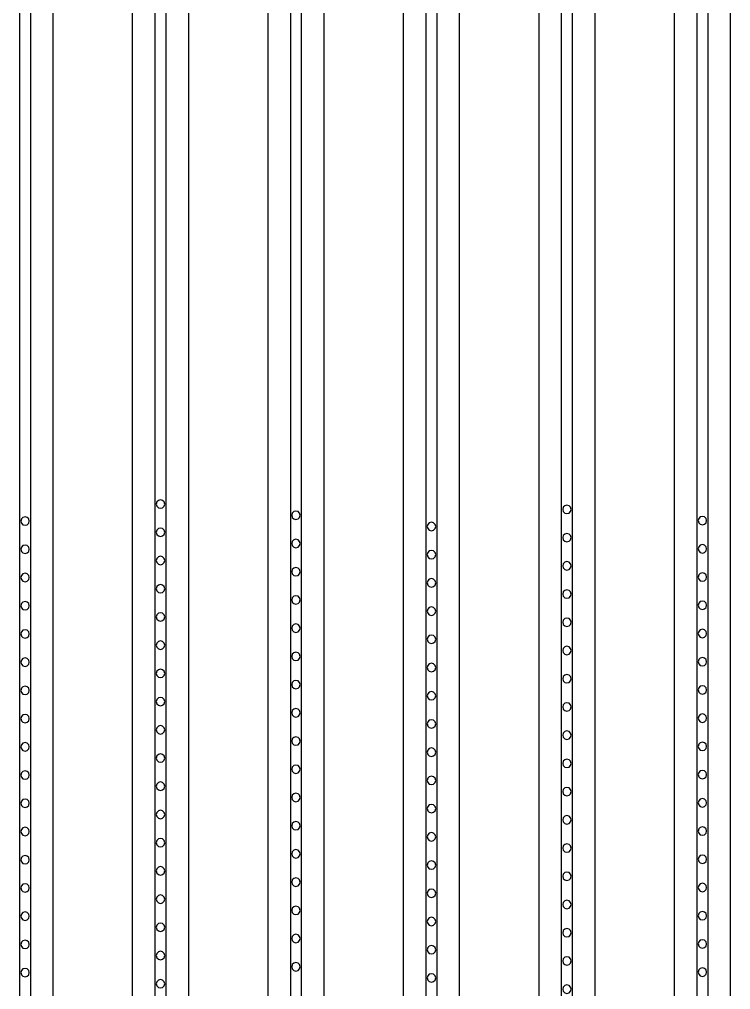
# Model space of a CAD drawing. Header units: metres. Extents: x -1805 to 1655, y -683 to 39617.
# Drawn here: x -390 to -264, y 3961.7 to 4133.7 of the extents above; entities that cross this region are included whole.
import ezdxf

# ---------------------------------------------------------------- set-up
doc = ezdxf.new("R2010")
doc.units = ezdxf.units.M
for name, color, linetype in [('Etching', 5, 'CONTINUOUS'), ('IONP', 7, 'CONTINUOUS'), ('Metal', 4, 'CONTINUOUS')]:
    doc.layers.add(name, color=color, linetype=linetype)

msp = doc.modelspace()

# ---------------------------------------------------------------- linework, layer by layer
at = {"layer": 'Etching'}
for points in [[(-384, 1922.4), (-384, 9134.24)], [(-370, 9134.24), (-370, 1795.42)], [(-360, 1795.42), (-360, 9134.24)], [(-346, 9134.24), (-346, 1668.44)], [(-336, 1668.44), (-336, 9134.24)], [(-322, 9134.24), (-322, 1541.45)], [(-312, 1541.45), (-312, 9134.24)], [(-298, 9134.24), (-298, 1414.47)], [(-288, 1414.47), (-288, 9134.24)], [(-274, 9134.24), (-274, 1287.48)], [(-264, 1287.48), (-264, 9134.24)]]:
    msp.add_lwpolyline(points, dxfattribs=at)
at = {"layer": 'IONP'}
for points in [[(-364.25, 4047.78), (-364.35, 4048.15), (-364.62, 4048.43), (-365, 4048.53), (-365.38, 4048.43), (-365.65, 4048.15), (-365.75, 4047.78), (-365.65, 4047.4), (-365.38, 4047.13), (-365, 4047.03), (-364.62, 4047.13), (-364.35, 4047.4), (-364.25, 4047.78)], [(-292.25, 4046.83), (-292.35, 4047.2), (-292.62, 4047.47), (-293, 4047.58), (-293.38, 4047.47), (-293.65, 4047.2), (-293.75, 4046.83), (-293.65, 4046.45), (-293.38, 4046.18), (-293, 4046.08), (-292.62, 4046.18), (-292.35, 4046.45), (-292.25, 4046.83)], [(-388.25, 4044.76), (-388.35, 4045.14), (-388.62, 4045.41), (-389, 4045.51), (-389.38, 4045.41), (-389.65, 4045.14), (-389.75, 4044.76), (-389.65, 4044.39), (-389.38, 4044.11), (-389, 4044.01), (-388.62, 4044.11), (-388.35, 4044.39), (-388.25, 4044.76)], [(-340.25, 4045.79), (-340.35, 4046.17), (-340.62, 4046.44), (-341, 4046.54), (-341.38, 4046.44), (-341.65, 4046.17), (-341.75, 4045.79), (-341.65, 4045.42), (-341.38, 4045.14), (-341, 4045.04), (-340.62, 4045.14), (-340.35, 4045.42), (-340.25, 4045.79)], [(-268.25, 4044.84), (-268.35, 4045.22), (-268.62, 4045.49), (-269, 4045.59), (-269.38, 4045.49), (-269.65, 4045.22), (-269.75, 4044.84), (-269.65, 4044.47), (-269.38, 4044.19), (-269, 4044.09), (-268.62, 4044.19), (-268.35, 4044.47), (-268.25, 4044.84)], [(-364.25, 4042.78), (-364.35, 4043.15), (-364.62, 4043.43), (-365, 4043.53), (-365.38, 4043.43), (-365.65, 4043.15), (-365.75, 4042.78), (-365.65, 4042.4), (-365.38, 4042.13), (-365, 4042.03), (-364.62, 4042.13), (-364.35, 4042.4), (-364.25, 4042.78)], [(-316.25, 4043.81), (-316.35, 4044.18), (-316.62, 4044.46), (-317, 4044.56), (-317.38, 4044.46), (-317.65, 4044.18), (-317.75, 4043.81), (-317.65, 4043.43), (-317.38, 4043.16), (-317, 4043.06), (-316.62, 4043.16), (-316.35, 4043.43), (-316.25, 4043.81)], [(-340.25, 4040.79), (-340.35, 4041.17), (-340.62, 4041.44), (-341, 4041.54), (-341.38, 4041.44), (-341.65, 4041.17), (-341.75, 4040.79), (-341.65, 4040.42), (-341.38, 4040.14), (-341, 4040.04), (-340.62, 4040.14), (-340.35, 4040.42), (-340.25, 4040.79)], [(-292.25, 4041.83), (-292.35, 4042.2), (-292.62, 4042.47), (-293, 4042.58), (-293.38, 4042.47), (-293.65, 4042.2), (-293.75, 4041.83), (-293.65, 4041.45), (-293.38, 4041.18), (-293, 4041.08), (-292.62, 4041.18), (-292.35, 4041.45), (-292.25, 4041.83)], [(-388.25, 4039.76), (-388.35, 4040.14), (-388.62, 4040.41), (-389, 4040.51), (-389.38, 4040.41), (-389.65, 4040.14), (-389.75, 4039.76), (-389.65, 4039.39), (-389.38, 4039.11), (-389, 4039.01), (-388.62, 4039.11), (-388.35, 4039.39), (-388.25, 4039.76)], [(-268.25, 4039.84), (-268.35, 4040.22), (-268.62, 4040.49), (-269, 4040.59), (-269.38, 4040.49), (-269.65, 4040.22), (-269.75, 4039.84), (-269.65, 4039.47), (-269.38, 4039.19), (-269, 4039.09), (-268.62, 4039.19), (-268.35, 4039.47), (-268.25, 4039.84)], [(-364.25, 4037.78), (-364.35, 4038.15), (-364.62, 4038.43), (-365, 4038.53), (-365.38, 4038.43), (-365.65, 4038.15), (-365.75, 4037.78), (-365.65, 4037.4), (-365.38, 4037.13), (-365, 4037.03), (-364.62, 4037.13), (-364.35, 4037.4), (-364.25, 4037.78)], [(-316.25, 4038.81), (-316.35, 4039.18), (-316.62, 4039.46), (-317, 4039.56), (-317.38, 4039.46), (-317.65, 4039.18), (-317.75, 4038.81), (-317.65, 4038.43), (-317.38, 4038.16), (-317, 4038.06), (-316.62, 4038.16), (-316.35, 4038.43), (-316.25, 4038.81)], [(-340.25, 4035.79), (-340.35, 4036.17), (-340.62, 4036.44), (-341, 4036.54), (-341.38, 4036.44), (-341.65, 4036.17), (-341.75, 4035.79), (-341.65, 4035.42), (-341.38, 4035.14), (-341, 4035.04), (-340.62, 4035.14), (-340.35, 4035.42), (-340.25, 4035.79)], [(-292.25, 4036.83), (-292.35, 4037.2), (-292.62, 4037.47), (-293, 4037.58), (-293.38, 4037.47), (-293.65, 4037.2), (-293.75, 4036.83), (-293.65, 4036.45), (-293.38, 4036.18), (-293, 4036.08), (-292.62, 4036.18), (-292.35, 4036.45), (-292.25, 4036.83)], [(-388.25, 4034.76), (-388.35, 4035.14), (-388.62, 4035.41), (-389, 4035.51), (-389.38, 4035.41), (-389.65, 4035.14), (-389.75, 4034.76), (-389.65, 4034.39), (-389.38, 4034.11), (-389, 4034.01), (-388.62, 4034.11), (-388.35, 4034.39), (-388.25, 4034.76)], [(-268.25, 4034.84), (-268.35, 4035.22), (-268.62, 4035.49), (-269, 4035.59), (-269.38, 4035.49), (-269.65, 4035.22), (-269.75, 4034.84), (-269.65, 4034.47), (-269.38, 4034.19), (-269, 4034.09), (-268.62, 4034.19), (-268.35, 4034.47), (-268.25, 4034.84)], [(-364.25, 4032.78), (-364.35, 4033.15), (-364.62, 4033.43), (-365, 4033.53), (-365.38, 4033.43), (-365.65, 4033.15), (-365.75, 4032.78), (-365.65, 4032.4), (-365.38, 4032.13), (-365, 4032.03), (-364.62, 4032.13), (-364.35, 4032.4), (-364.25, 4032.78)], [(-316.25, 4033.81), (-316.35, 4034.18), (-316.62, 4034.46), (-317, 4034.56), (-317.38, 4034.46), (-317.65, 4034.18), (-317.75, 4033.81), (-317.65, 4033.43), (-317.38, 4033.16), (-317, 4033.06), (-316.62, 4033.16), (-316.35, 4033.43), (-316.25, 4033.81)], [(-340.25, 4030.79), (-340.35, 4031.17), (-340.62, 4031.44), (-341, 4031.54), (-341.38, 4031.44), (-341.65, 4031.17), (-341.75, 4030.79), (-341.65, 4030.42), (-341.38, 4030.14), (-341, 4030.04), (-340.62, 4030.14), (-340.35, 4030.42), (-340.25, 4030.79)], [(-292.25, 4031.83), (-292.35, 4032.2), (-292.62, 4032.47), (-293, 4032.58), (-293.38, 4032.47), (-293.65, 4032.2), (-293.75, 4031.83), (-293.65, 4031.45), (-293.38, 4031.18), (-293, 4031.08), (-292.62, 4031.18), (-292.35, 4031.45), (-292.25, 4031.83)], [(-388.25, 4029.76), (-388.35, 4030.14), (-388.62, 4030.41), (-389, 4030.51), (-389.38, 4030.41), (-389.65, 4030.14), (-389.75, 4029.76), (-389.65, 4029.39), (-389.38, 4029.11), (-389, 4029.01), (-388.62, 4029.11), (-388.35, 4029.39), (-388.25, 4029.76)], [(-316.25, 4028.81), (-316.35, 4029.18), (-316.62, 4029.46), (-317, 4029.56), (-317.38, 4029.46), (-317.65, 4029.18), (-317.75, 4028.81), (-317.65, 4028.43), (-317.38, 4028.16), (-317, 4028.06), (-316.62, 4028.16), (-316.35, 4028.43), (-316.25, 4028.81)], [(-268.25, 4029.84), (-268.35, 4030.22), (-268.62, 4030.49), (-269, 4030.59), (-269.38, 4030.49), (-269.65, 4030.22), (-269.75, 4029.84), (-269.65, 4029.47), (-269.38, 4029.19), (-269, 4029.09), (-268.62, 4029.19), (-268.35, 4029.47), (-268.25, 4029.84)], [(-364.25, 4027.78), (-364.35, 4028.15), (-364.62, 4028.43), (-365, 4028.53), (-365.38, 4028.43), (-365.65, 4028.15), (-365.75, 4027.78), (-365.65, 4027.4), (-365.38, 4027.13), (-365, 4027.03), (-364.62, 4027.13), (-364.35, 4027.4), (-364.25, 4027.78)], [(-340.25, 4025.79), (-340.35, 4026.17), (-340.62, 4026.44), (-341, 4026.54), (-341.38, 4026.44), (-341.65, 4026.17), (-341.75, 4025.79), (-341.65, 4025.42), (-341.38, 4025.14), (-341, 4025.04), (-340.62, 4025.14), (-340.35, 4025.42), (-340.25, 4025.79)], [(-292.25, 4026.83), (-292.35, 4027.2), (-292.62, 4027.47), (-293, 4027.58), (-293.38, 4027.47), (-293.65, 4027.2), (-293.75, 4026.83), (-293.65, 4026.45), (-293.38, 4026.18), (-293, 4026.08), (-292.62, 4026.18), (-292.35, 4026.45), (-292.25, 4026.83)], [(-388.25, 4024.76), (-388.35, 4025.14), (-388.62, 4025.41), (-389, 4025.51), (-389.38, 4025.41), (-389.65, 4025.14), (-389.75, 4024.76), (-389.65, 4024.39), (-389.38, 4024.11), (-389, 4024.01), (-388.62, 4024.11), (-388.35, 4024.39), (-388.25, 4024.76)], [(-316.25, 4023.81), (-316.35, 4024.18), (-316.62, 4024.46), (-317, 4024.56), (-317.38, 4024.46), (-317.65, 4024.18), (-317.75, 4023.81), (-317.65, 4023.43), (-317.38, 4023.16), (-317, 4023.06), (-316.62, 4023.16), (-316.35, 4023.43), (-316.25, 4023.81)], [(-268.25, 4024.84), (-268.35, 4025.22), (-268.62, 4025.49), (-269, 4025.59), (-269.38, 4025.49), (-269.65, 4025.22), (-269.75, 4024.84), (-269.65, 4024.47), (-269.38, 4024.19), (-269, 4024.09), (-268.62, 4024.19), (-268.35, 4024.47), (-268.25, 4024.84)], [(-364.25, 4022.78), (-364.35, 4023.15), (-364.62, 4023.43), (-365, 4023.53), (-365.38, 4023.43), (-365.65, 4023.15), (-365.75, 4022.78), (-365.65, 4022.4), (-365.38, 4022.13), (-365, 4022.03), (-364.62, 4022.13), (-364.35, 4022.4), (-364.25, 4022.78)], [(-340.25, 4020.79), (-340.35, 4021.17), (-340.62, 4021.44), (-341, 4021.54), (-341.38, 4021.44), (-341.65, 4021.17), (-341.75, 4020.79), (-341.65, 4020.42), (-341.38, 4020.14), (-341, 4020.04), (-340.62, 4020.14), (-340.35, 4020.42), (-340.25, 4020.79)], [(-292.25, 4021.83), (-292.35, 4022.2), (-292.62, 4022.47), (-293, 4022.58), (-293.38, 4022.47), (-293.65, 4022.2), (-293.75, 4021.83), (-293.65, 4021.45), (-293.38, 4021.18), (-293, 4021.08), (-292.62, 4021.18), (-292.35, 4021.45), (-292.25, 4021.83)], [(-388.25, 4019.76), (-388.35, 4020.14), (-388.62, 4020.41), (-389, 4020.51), (-389.38, 4020.41), (-389.65, 4020.14), (-389.75, 4019.76), (-389.65, 4019.39), (-389.38, 4019.11), (-389, 4019.01), (-388.62, 4019.11), (-388.35, 4019.39), (-388.25, 4019.76)], [(-316.25, 4018.81), (-316.35, 4019.18), (-316.62, 4019.46), (-317, 4019.56), (-317.38, 4019.46), (-317.65, 4019.18), (-317.75, 4018.81), (-317.65, 4018.43), (-317.38, 4018.16), (-317, 4018.06), (-316.62, 4018.16), (-316.35, 4018.43), (-316.25, 4018.81)], [(-268.25, 4019.84), (-268.35, 4020.22), (-268.62, 4020.49), (-269, 4020.59), (-269.38, 4020.49), (-269.65, 4020.22), (-269.75, 4019.84), (-269.65, 4019.47), (-269.38, 4019.19), (-269, 4019.09), (-268.62, 4019.19), (-268.35, 4019.47), (-268.25, 4019.84)], [(-364.25, 4017.78), (-364.35, 4018.15), (-364.62, 4018.43), (-365, 4018.53), (-365.38, 4018.43), (-365.65, 4018.15), (-365.75, 4017.78), (-365.65, 4017.4), (-365.38, 4017.13), (-365, 4017.03), (-364.62, 4017.13), (-364.35, 4017.4), (-364.25, 4017.78)], [(-292.25, 4016.83), (-292.35, 4017.2), (-292.62, 4017.47), (-293, 4017.58), (-293.38, 4017.47), (-293.65, 4017.2), (-293.75, 4016.83), (-293.65, 4016.45), (-293.38, 4016.18), (-293, 4016.08), (-292.62, 4016.18), (-292.35, 4016.45), (-292.25, 4016.83)], [(-340.25, 4015.79), (-340.35, 4016.17), (-340.62, 4016.44), (-341, 4016.54), (-341.38, 4016.44), (-341.65, 4016.17), (-341.75, 4015.79), (-341.65, 4015.42), (-341.38, 4015.14), (-341, 4015.04), (-340.62, 4015.14), (-340.35, 4015.42), (-340.25, 4015.79)], [(-388.25, 4014.76), (-388.35, 4015.14), (-388.62, 4015.41), (-389, 4015.51), (-389.38, 4015.41), (-389.65, 4015.14), (-389.75, 4014.76), (-389.65, 4014.39), (-389.38, 4014.11), (-389, 4014.01), (-388.62, 4014.11), (-388.35, 4014.39), (-388.25, 4014.76)], [(-316.25, 4013.81), (-316.35, 4014.18), (-316.62, 4014.46), (-317, 4014.56), (-317.38, 4014.46), (-317.65, 4014.18), (-317.75, 4013.81), (-317.65, 4013.43), (-317.38, 4013.16), (-317, 4013.06), (-316.62, 4013.16), (-316.35, 4013.43), (-316.25, 4013.81)], [(-268.25, 4014.84), (-268.35, 4015.22), (-268.62, 4015.49), (-269, 4015.59), (-269.38, 4015.49), (-269.65, 4015.22), (-269.75, 4014.84), (-269.65, 4014.47), (-269.38, 4014.19), (-269, 4014.09), (-268.62, 4014.19), (-268.35, 4014.47), (-268.25, 4014.84)], [(-364.25, 4012.78), (-364.35, 4013.15), (-364.62, 4013.43), (-365, 4013.53), (-365.38, 4013.43), (-365.65, 4013.15), (-365.75, 4012.78), (-365.65, 4012.4), (-365.38, 4012.13), (-365, 4012.03), (-364.62, 4012.13), (-364.35, 4012.4), (-364.25, 4012.78)], [(-292.25, 4011.83), (-292.35, 4012.2), (-292.62, 4012.47), (-293, 4012.58), (-293.38, 4012.47), (-293.65, 4012.2), (-293.75, 4011.83), (-293.65, 4011.45), (-293.38, 4011.18), (-293, 4011.08), (-292.62, 4011.18), (-292.35, 4011.45), (-292.25, 4011.83)], [(-340.25, 4010.79), (-340.35, 4011.17), (-340.62, 4011.44), (-341, 4011.54), (-341.38, 4011.44), (-341.65, 4011.17), (-341.75, 4010.79), (-341.65, 4010.42), (-341.38, 4010.14), (-341, 4010.04), (-340.62, 4010.14), (-340.35, 4010.42), (-340.25, 4010.79)], [(-268.25, 4009.84), (-268.35, 4010.22), (-268.62, 4010.49), (-269, 4010.59), (-269.38, 4010.49), (-269.65, 4010.22), (-269.75, 4009.84), (-269.65, 4009.47), (-269.38, 4009.19), (-269, 4009.09), (-268.62, 4009.19), (-268.35, 4009.47), (-268.25, 4009.84)], [(-388.25, 4009.76), (-388.35, 4010.14), (-388.62, 4010.41), (-389, 4010.51), (-389.38, 4010.41), (-389.65, 4010.14), (-389.75, 4009.76), (-389.65, 4009.39), (-389.38, 4009.11), (-389, 4009.01), (-388.62, 4009.11), (-388.35, 4009.39), (-388.25, 4009.76)], [(-316.25, 4008.81), (-316.35, 4009.18), (-316.62, 4009.46), (-317, 4009.56), (-317.38, 4009.46), (-317.65, 4009.18), (-317.75, 4008.81), (-317.65, 4008.43), (-317.38, 4008.16), (-317, 4008.06), (-316.62, 4008.16), (-316.35, 4008.43), (-316.25, 4008.81)], [(-364.25, 4007.78), (-364.35, 4008.15), (-364.62, 4008.43), (-365, 4008.53), (-365.38, 4008.43), (-365.65, 4008.15), (-365.75, 4007.78), (-365.65, 4007.4), (-365.38, 4007.13), (-365, 4007.03), (-364.62, 4007.13), (-364.35, 4007.4), (-364.25, 4007.78)], [(-292.25, 4006.83), (-292.35, 4007.2), (-292.62, 4007.47), (-293, 4007.58), (-293.38, 4007.47), (-293.65, 4007.2), (-293.75, 4006.83), (-293.65, 4006.45), (-293.38, 4006.18), (-293, 4006.08), (-292.62, 4006.18), (-292.35, 4006.45), (-292.25, 4006.83)], [(-388.25, 4004.76), (-388.35, 4005.14), (-388.62, 4005.41), (-389, 4005.51), (-389.38, 4005.41), (-389.65, 4005.14), (-389.75, 4004.76), (-389.65, 4004.39), (-389.38, 4004.11), (-389, 4004.01), (-388.62, 4004.11), (-388.35, 4004.39), (-388.25, 4004.76)], [(-340.25, 4005.79), (-340.35, 4006.17), (-340.62, 4006.44), (-341, 4006.54), (-341.38, 4006.44), (-341.65, 4006.17), (-341.75, 4005.79), (-341.65, 4005.42), (-341.38, 4005.14), (-341, 4005.04), (-340.62, 4005.14), (-340.35, 4005.42), (-340.25, 4005.79)], [(-268.25, 4004.84), (-268.35, 4005.22), (-268.62, 4005.49), (-269, 4005.59), (-269.38, 4005.49), (-269.65, 4005.22), (-269.75, 4004.84), (-269.65, 4004.47), (-269.38, 4004.19), (-269, 4004.09), (-268.62, 4004.19), (-268.35, 4004.47), (-268.25, 4004.84)], [(-316.25, 4003.81), (-316.35, 4004.18), (-316.62, 4004.46), (-317, 4004.56), (-317.38, 4004.46), (-317.65, 4004.18), (-317.75, 4003.81), (-317.65, 4003.43), (-317.38, 4003.16), (-317, 4003.06), (-316.62, 4003.16), (-316.35, 4003.43), (-316.25, 4003.81)], [(-364.25, 4002.78), (-364.35, 4003.15), (-364.62, 4003.43), (-365, 4003.53), (-365.38, 4003.43), (-365.65, 4003.15), (-365.75, 4002.78), (-365.65, 4002.4), (-365.38, 4002.13), (-365, 4002.03), (-364.62, 4002.13), (-364.35, 4002.4), (-364.25, 4002.78)], [(-292.25, 4001.83), (-292.35, 4002.2), (-292.62, 4002.47), (-293, 4002.58), (-293.38, 4002.47), (-293.65, 4002.2), (-293.75, 4001.83), (-293.65, 4001.45), (-293.38, 4001.18), (-293, 4001.08), (-292.62, 4001.18), (-292.35, 4001.45), (-292.25, 4001.83)], [(-388.25, 3999.76), (-388.35, 4000.14), (-388.62, 4000.41), (-389, 4000.51), (-389.38, 4000.41), (-389.65, 4000.14), (-389.75, 3999.76), (-389.65, 3999.39), (-389.38, 3999.11), (-389, 3999.01), (-388.62, 3999.11), (-388.35, 3999.39), (-388.25, 3999.76)], [(-340.25, 4000.79), (-340.35, 4001.17), (-340.62, 4001.44), (-341, 4001.54), (-341.38, 4001.44), (-341.65, 4001.17), (-341.75, 4000.79), (-341.65, 4000.42), (-341.38, 4000.14), (-341, 4000.04), (-340.62, 4000.14), (-340.35, 4000.42), (-340.25, 4000.79)], [(-268.25, 3999.84), (-268.35, 4000.22), (-268.62, 4000.49), (-269, 4000.59), (-269.38, 4000.49), (-269.65, 4000.22), (-269.75, 3999.84), (-269.65, 3999.47), (-269.38, 3999.19), (-269, 3999.09), (-268.62, 3999.19), (-268.35, 3999.47), (-268.25, 3999.84)], [(-364.25, 3997.78), (-364.35, 3998.15), (-364.62, 3998.43), (-365, 3998.53), (-365.38, 3998.43), (-365.65, 3998.15), (-365.75, 3997.78), (-365.65, 3997.4), (-365.38, 3997.13), (-365, 3997.03), (-364.62, 3997.13), (-364.35, 3997.4), (-364.25, 3997.78)], [(-316.25, 3998.81), (-316.35, 3999.18), (-316.62, 3999.46), (-317, 3999.56), (-317.38, 3999.46), (-317.65, 3999.18), (-317.75, 3998.81), (-317.65, 3998.43), (-317.38, 3998.16), (-317, 3998.06), (-316.62, 3998.16), (-316.35, 3998.43), (-316.25, 3998.81)], [(-292.25, 3996.83), (-292.35, 3997.2), (-292.62, 3997.47), (-293, 3997.58), (-293.38, 3997.47), (-293.65, 3997.2), (-293.75, 3996.83), (-293.65, 3996.45), (-293.38, 3996.18), (-293, 3996.08), (-292.62, 3996.18), (-292.35, 3996.45), (-292.25, 3996.83)], [(-388.25, 3994.76), (-388.35, 3995.14), (-388.62, 3995.41), (-389, 3995.51), (-389.38, 3995.41), (-389.65, 3995.14), (-389.75, 3994.76), (-389.65, 3994.39), (-389.38, 3994.11), (-389, 3994.01), (-388.62, 3994.11), (-388.35, 3994.39), (-388.25, 3994.76)], [(-340.25, 3995.79), (-340.35, 3996.17), (-340.62, 3996.44), (-341, 3996.54), (-341.38, 3996.44), (-341.65, 3996.17), (-341.75, 3995.79), (-341.65, 3995.42), (-341.38, 3995.14), (-341, 3995.04), (-340.62, 3995.14), (-340.35, 3995.42), (-340.25, 3995.79)], [(-268.25, 3994.84), (-268.35, 3995.22), (-268.62, 3995.49), (-269, 3995.59), (-269.38, 3995.49), (-269.65, 3995.22), (-269.75, 3994.84), (-269.65, 3994.47), (-269.38, 3994.19), (-269, 3994.09), (-268.62, 3994.19), (-268.35, 3994.47), (-268.25, 3994.84)], [(-364.25, 3992.78), (-364.35, 3993.15), (-364.62, 3993.43), (-365, 3993.53), (-365.38, 3993.43), (-365.65, 3993.15), (-365.75, 3992.78), (-365.65, 3992.4), (-365.38, 3992.13), (-365, 3992.03), (-364.62, 3992.13), (-364.35, 3992.4), (-364.25, 3992.78)], [(-316.25, 3993.81), (-316.35, 3994.18), (-316.62, 3994.46), (-317, 3994.56), (-317.38, 3994.46), (-317.65, 3994.18), (-317.75, 3993.81), (-317.65, 3993.43), (-317.38, 3993.16), (-317, 3993.06), (-316.62, 3993.16), (-316.35, 3993.43), (-316.25, 3993.81)], [(-292.25, 3991.83), (-292.35, 3992.2), (-292.62, 3992.47), (-293, 3992.58), (-293.38, 3992.47), (-293.65, 3992.2), (-293.75, 3991.83), (-293.65, 3991.45), (-293.38, 3991.18), (-293, 3991.08), (-292.62, 3991.18), (-292.35, 3991.45), (-292.25, 3991.83)], [(-388.25, 3989.76), (-388.35, 3990.14), (-388.62, 3990.41), (-389, 3990.51), (-389.38, 3990.41), (-389.65, 3990.14), (-389.75, 3989.76), (-389.65, 3989.39), (-389.38, 3989.11), (-389, 3989.01), (-388.62, 3989.11), (-388.35, 3989.39), (-388.25, 3989.76)], [(-340.25, 3990.79), (-340.35, 3991.17), (-340.62, 3991.44), (-341, 3991.54), (-341.38, 3991.44), (-341.65, 3991.17), (-341.75, 3990.79), (-341.65, 3990.42), (-341.38, 3990.14), (-341, 3990.04), (-340.62, 3990.14), (-340.35, 3990.42), (-340.25, 3990.79)], [(-268.25, 3989.84), (-268.35, 3990.22), (-268.62, 3990.49), (-269, 3990.59), (-269.38, 3990.49), (-269.65, 3990.22), (-269.75, 3989.84), (-269.65, 3989.47), (-269.38, 3989.19), (-269, 3989.09), (-268.62, 3989.19), (-268.35, 3989.47), (-268.25, 3989.84)], [(-364.25, 3987.78), (-364.35, 3988.15), (-364.62, 3988.43), (-365, 3988.53), (-365.38, 3988.43), (-365.65, 3988.15), (-365.75, 3987.78), (-365.65, 3987.4), (-365.38, 3987.13), (-365, 3987.03), (-364.62, 3987.13), (-364.35, 3987.4), (-364.25, 3987.78)], [(-316.25, 3988.81), (-316.35, 3989.18), (-316.62, 3989.46), (-317, 3989.56), (-317.38, 3989.46), (-317.65, 3989.18), (-317.75, 3988.81), (-317.65, 3988.43), (-317.38, 3988.16), (-317, 3988.06), (-316.62, 3988.16), (-316.35, 3988.43), (-316.25, 3988.81)], [(-340.25, 3985.79), (-340.35, 3986.17), (-340.62, 3986.44), (-341, 3986.54), (-341.38, 3986.44), (-341.65, 3986.17), (-341.75, 3985.79), (-341.65, 3985.42), (-341.38, 3985.14), (-341, 3985.04), (-340.62, 3985.14), (-340.35, 3985.42), (-340.25, 3985.79)], [(-292.25, 3986.83), (-292.35, 3987.2), (-292.62, 3987.47), (-293, 3987.58), (-293.38, 3987.47), (-293.65, 3987.2), (-293.75, 3986.83), (-293.65, 3986.45), (-293.38, 3986.18), (-293, 3986.08), (-292.62, 3986.18), (-292.35, 3986.45), (-292.25, 3986.83)], [(-388.25, 3984.76), (-388.35, 3985.14), (-388.62, 3985.41), (-389, 3985.51), (-389.38, 3985.41), (-389.65, 3985.14), (-389.75, 3984.76), (-389.65, 3984.39), (-389.38, 3984.11), (-389, 3984.01), (-388.62, 3984.11), (-388.35, 3984.39), (-388.25, 3984.76)], [(-268.25, 3984.84), (-268.35, 3985.22), (-268.62, 3985.49), (-269, 3985.59), (-269.38, 3985.49), (-269.65, 3985.22), (-269.75, 3984.84), (-269.65, 3984.47), (-269.38, 3984.19), (-269, 3984.09), (-268.62, 3984.19), (-268.35, 3984.47), (-268.25, 3984.84)], [(-364.25, 3982.78), (-364.35, 3983.15), (-364.62, 3983.43), (-365, 3983.53), (-365.38, 3983.43), (-365.65, 3983.15), (-365.75, 3982.78), (-365.65, 3982.4), (-365.38, 3982.13), (-365, 3982.03), (-364.62, 3982.13), (-364.35, 3982.4), (-364.25, 3982.78)], [(-316.25, 3983.81), (-316.35, 3984.18), (-316.62, 3984.46), (-317, 3984.56), (-317.38, 3984.46), (-317.65, 3984.18), (-317.75, 3983.81), (-317.65, 3983.43), (-317.38, 3983.16), (-317, 3983.06), (-316.62, 3983.16), (-316.35, 3983.43), (-316.25, 3983.81)], [(-340.25, 3980.79), (-340.35, 3981.17), (-340.62, 3981.44), (-341, 3981.54), (-341.38, 3981.44), (-341.65, 3981.17), (-341.75, 3980.79), (-341.65, 3980.42), (-341.38, 3980.14), (-341, 3980.04), (-340.62, 3980.14), (-340.35, 3980.42), (-340.25, 3980.79)], [(-292.25, 3981.83), (-292.35, 3982.2), (-292.62, 3982.47), (-293, 3982.58), (-293.38, 3982.47), (-293.65, 3982.2), (-293.75, 3981.83), (-293.65, 3981.45), (-293.38, 3981.18), (-293, 3981.08), (-292.62, 3981.18), (-292.35, 3981.45), (-292.25, 3981.83)], [(-388.25, 3979.76), (-388.35, 3980.14), (-388.62, 3980.41), (-389, 3980.51), (-389.38, 3980.41), (-389.65, 3980.14), (-389.75, 3979.76), (-389.65, 3979.39), (-389.38, 3979.11), (-389, 3979.01), (-388.62, 3979.11), (-388.35, 3979.39), (-388.25, 3979.76)], [(-268.25, 3979.84), (-268.35, 3980.22), (-268.62, 3980.49), (-269, 3980.59), (-269.38, 3980.49), (-269.65, 3980.22), (-269.75, 3979.84), (-269.65, 3979.47), (-269.38, 3979.19), (-269, 3979.09), (-268.62, 3979.19), (-268.35, 3979.47), (-268.25, 3979.84)], [(-364.25, 3977.78), (-364.35, 3978.15), (-364.62, 3978.43), (-365, 3978.53), (-365.38, 3978.43), (-365.65, 3978.15), (-365.75, 3977.78), (-365.65, 3977.4), (-365.38, 3977.13), (-365, 3977.03), (-364.62, 3977.13), (-364.35, 3977.4), (-364.25, 3977.78)], [(-316.25, 3978.81), (-316.35, 3979.18), (-316.62, 3979.46), (-317, 3979.56), (-317.38, 3979.46), (-317.65, 3979.18), (-317.75, 3978.81), (-317.65, 3978.43), (-317.38, 3978.16), (-317, 3978.06), (-316.62, 3978.16), (-316.35, 3978.43), (-316.25, 3978.81)], [(-340.25, 3975.79), (-340.35, 3976.17), (-340.62, 3976.44), (-341, 3976.54), (-341.38, 3976.44), (-341.65, 3976.17), (-341.75, 3975.79), (-341.65, 3975.42), (-341.38, 3975.14), (-341, 3975.04), (-340.62, 3975.14), (-340.35, 3975.42), (-340.25, 3975.79)], [(-292.25, 3976.83), (-292.35, 3977.2), (-292.62, 3977.47), (-293, 3977.58), (-293.38, 3977.47), (-293.65, 3977.2), (-293.75, 3976.83), (-293.65, 3976.45), (-293.38, 3976.18), (-293, 3976.08), (-292.62, 3976.18), (-292.35, 3976.45), (-292.25, 3976.83)], [(-388.25, 3974.76), (-388.35, 3975.14), (-388.62, 3975.41), (-389, 3975.51), (-389.38, 3975.41), (-389.65, 3975.14), (-389.75, 3974.76), (-389.65, 3974.39), (-389.38, 3974.11), (-389, 3974.01), (-388.62, 3974.11), (-388.35, 3974.39), (-388.25, 3974.76)], [(-316.25, 3973.81), (-316.35, 3974.18), (-316.62, 3974.46), (-317, 3974.56), (-317.38, 3974.46), (-317.65, 3974.18), (-317.75, 3973.81), (-317.65, 3973.43), (-317.38, 3973.16), (-317, 3973.06), (-316.62, 3973.16), (-316.35, 3973.43), (-316.25, 3973.81)], [(-268.25, 3974.84), (-268.35, 3975.22), (-268.62, 3975.49), (-269, 3975.59), (-269.38, 3975.49), (-269.65, 3975.22), (-269.75, 3974.84), (-269.65, 3974.47), (-269.38, 3974.19), (-269, 3974.09), (-268.62, 3974.19), (-268.35, 3974.47), (-268.25, 3974.84)], [(-364.25, 3972.78), (-364.35, 3973.15), (-364.62, 3973.43), (-365, 3973.53), (-365.38, 3973.43), (-365.65, 3973.15), (-365.75, 3972.78), (-365.65, 3972.4), (-365.38, 3972.13), (-365, 3972.03), (-364.62, 3972.13), (-364.35, 3972.4), (-364.25, 3972.78)], [(-340.25, 3970.79), (-340.35, 3971.17), (-340.62, 3971.44), (-341, 3971.54), (-341.38, 3971.44), (-341.65, 3971.17), (-341.75, 3970.79), (-341.65, 3970.42), (-341.38, 3970.14), (-341, 3970.04), (-340.62, 3970.14), (-340.35, 3970.42), (-340.25, 3970.79)], [(-292.25, 3971.83), (-292.35, 3972.2), (-292.62, 3972.47), (-293, 3972.58), (-293.38, 3972.47), (-293.65, 3972.2), (-293.75, 3971.83), (-293.65, 3971.45), (-293.38, 3971.18), (-293, 3971.08), (-292.62, 3971.18), (-292.35, 3971.45), (-292.25, 3971.83)], [(-388.25, 3969.76), (-388.35, 3970.14), (-388.62, 3970.41), (-389, 3970.51), (-389.38, 3970.41), (-389.65, 3970.14), (-389.75, 3969.76), (-389.65, 3969.39), (-389.38, 3969.11), (-389, 3969.01), (-388.62, 3969.11), (-388.35, 3969.39), (-388.25, 3969.76)], [(-316.25, 3968.81), (-316.35, 3969.18), (-316.62, 3969.46), (-317, 3969.56), (-317.38, 3969.46), (-317.65, 3969.18), (-317.75, 3968.81), (-317.65, 3968.43), (-317.38, 3968.16), (-317, 3968.06), (-316.62, 3968.16), (-316.35, 3968.43), (-316.25, 3968.81)], [(-268.25, 3969.84), (-268.35, 3970.22), (-268.62, 3970.49), (-269, 3970.59), (-269.38, 3970.49), (-269.65, 3970.22), (-269.75, 3969.84), (-269.65, 3969.47), (-269.38, 3969.19), (-269, 3969.09), (-268.62, 3969.19), (-268.35, 3969.47), (-268.25, 3969.84)], [(-364.25, 3967.78), (-364.35, 3968.15), (-364.62, 3968.43), (-365, 3968.53), (-365.38, 3968.43), (-365.65, 3968.15), (-365.75, 3967.78), (-365.65, 3967.4), (-365.38, 3967.13), (-365, 3967.03), (-364.62, 3967.13), (-364.35, 3967.4), (-364.25, 3967.78)], [(-292.25, 3966.83), (-292.35, 3967.2), (-292.62, 3967.47), (-293, 3967.58), (-293.38, 3967.47), (-293.65, 3967.2), (-293.75, 3966.83), (-293.65, 3966.45), (-293.38, 3966.18), (-293, 3966.08), (-292.62, 3966.18), (-292.35, 3966.45), (-292.25, 3966.83)], [(-340.25, 3965.79), (-340.35, 3966.17), (-340.62, 3966.44), (-341, 3966.54), (-341.38, 3966.44), (-341.65, 3966.17), (-341.75, 3965.79), (-341.65, 3965.42), (-341.38, 3965.14), (-341, 3965.04), (-340.62, 3965.14), (-340.35, 3965.42), (-340.25, 3965.79)], [(-388.25, 3964.76), (-388.35, 3965.14), (-388.62, 3965.41), (-389, 3965.51), (-389.38, 3965.41), (-389.65, 3965.14), (-389.75, 3964.76), (-389.65, 3964.39), (-389.38, 3964.11), (-389, 3964.01), (-388.62, 3964.11), (-388.35, 3964.39), (-388.25, 3964.76)], [(-316.25, 3963.81), (-316.35, 3964.18), (-316.62, 3964.46), (-317, 3964.56), (-317.38, 3964.46), (-317.65, 3964.18), (-317.75, 3963.81), (-317.65, 3963.43), (-317.38, 3963.16), (-317, 3963.06), (-316.62, 3963.16), (-316.35, 3963.43), (-316.25, 3963.81)], [(-268.25, 3964.84), (-268.35, 3965.22), (-268.62, 3965.49), (-269, 3965.59), (-269.38, 3965.49), (-269.65, 3965.22), (-269.75, 3964.84), (-269.65, 3964.47), (-269.38, 3964.19), (-269, 3964.09), (-268.62, 3964.19), (-268.35, 3964.47), (-268.25, 3964.84)], [(-364.25, 3962.78), (-364.35, 3963.15), (-364.62, 3963.43), (-365, 3963.53), (-365.38, 3963.43), (-365.65, 3963.15), (-365.75, 3962.78), (-365.65, 3962.4), (-365.38, 3962.13), (-365, 3962.03), (-364.62, 3962.13), (-364.35, 3962.4), (-364.25, 3962.78)], [(-292.25, 3961.83), (-292.35, 3962.2), (-292.62, 3962.47), (-293, 3962.58), (-293.38, 3962.47), (-293.65, 3962.2), (-293.75, 3961.83), (-293.65, 3961.45), (-293.38, 3961.18), (-293, 3961.08), (-292.62, 3961.18), (-292.35, 3961.45), (-292.25, 3961.83)]]:
    msp.add_lwpolyline(points, close=True, dxfattribs=at)
at = {"layer": 'Metal'}
for points in [[(-388, 1918.59), (-388, 9436.51), (-390, 9436.51), (-390, 9436.51), (-390, 1918.59)], [(-364, 1791.61), (-364, 9436.51), (-366, 9436.51), (-366, 9436.51), (-366, 1791.61)], [(-340, 1664.62), (-340, 9436.51), (-342, 9436.51), (-342, 9436.51), (-342, 1664.62)], [(-316, 1537.64), (-316, 9436.51), (-318, 9436.51), (-318, 9436.51), (-318, 1537.64)], [(-292, 1410.65), (-292, 9436.51), (-294, 9436.51), (-294, 9436.51), (-294, 1410.65)], [(-268, 1283.67), (-268, 9436.51), (-270, 9436.51), (-270, 9436.51), (-270, 1283.67)]]:
    msp.add_lwpolyline(points, dxfattribs=at)

doc.saveas('drawing.dxf')
